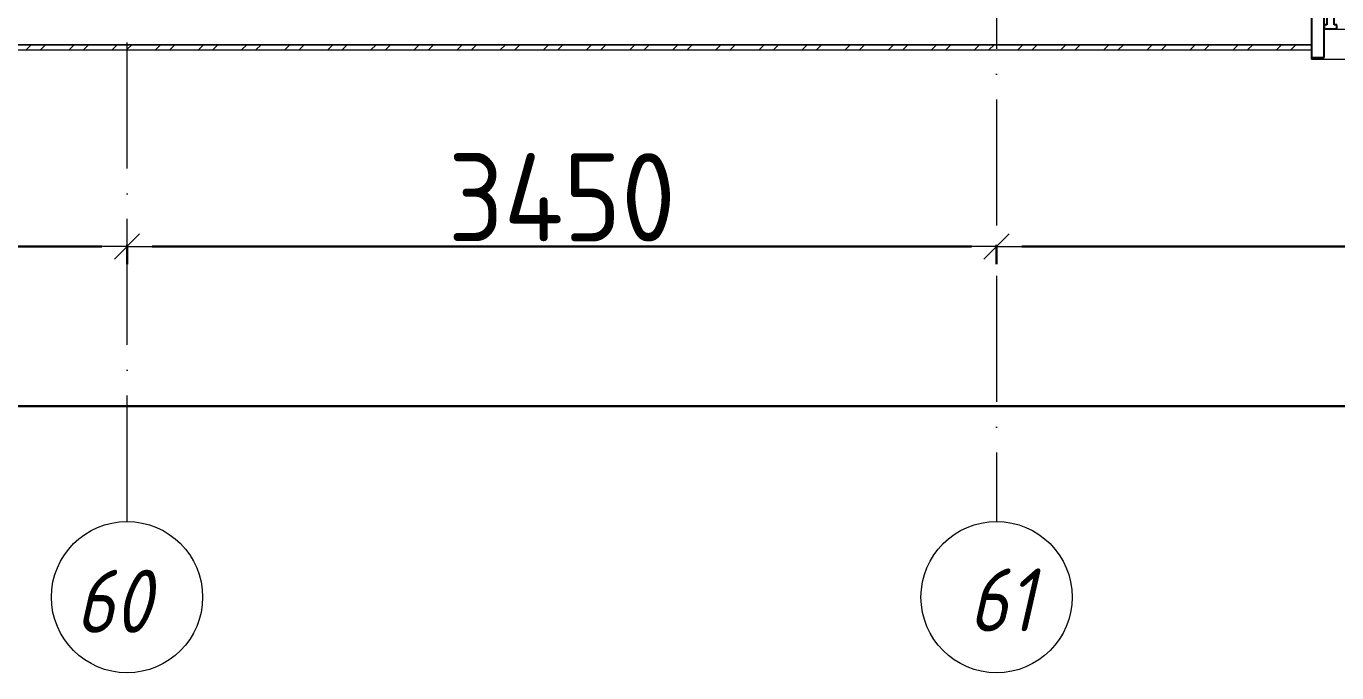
# Model space of a CAD drawing. Header units: millimetres. Extents: x -213536 to 1564669, y -45299 to 942238.
# Drawn here: x 518292 to 523492, y 422415 to 424979 of the extents above; entities that cross this region are included whole.
import ezdxf

# ---------------------------------------------------------------- set-up
doc = ezdxf.new("R2010")
doc.units = ezdxf.units.MM
doc.linetypes.add('50_200_ШТРИХ_1Т_ш5_п1_п1_', pattern=[700, 500, -100, 0, -100])
for name, color, linetype, lineweight in [('0-1', 7, 'Continuous', 5), ('0-2', 7, 'Continuous', 9), ('3) ЖБ 4м', 3, 'Continuous', 30), ('Импосты витража-1', 7, 'Continuous', 25), ('Окна', 7, 'Continuous', 9), ('Оси', 7, 'Continuous', 9), ('Оси-1', 7, 'Continuous', 20), ('Оси-2', 7, '50_200_ШТРИХ_1Т_ш5_п1_п1_', 9), ('Размеры', 7, 'Continuous', 15), ('Стены-1', 7, 'Continuous', 13), ('Штриховка разреза-1', 7, 'Continuous', 9)]:
    doc.layers.add(name, color=color, linetype=linetype, lineweight=lineweight)
doc.layers.get('0-2').off()
doc.styles.add('ISOCPEUR_I_1', font='isocpeui.ttf', dxfattribs={"width": 0.85, "height": 2.5})
doc.styles.add('СПДС', font='isocpeur.ttf', dxfattribs={"width": 0.9})
doc.dimstyles.new('Размера А3', dxfattribs={"dimtxt": 200, "dimasz": 100, "dimexe": 70, "dimexo": 100, "dimgap": 20, "dimtad": 1, "dimdec": 0, "dimrnd": 10, "dimzin": 0, "dimdsep": 46, "dimtxsty": 'СПДС', "dimblk": 'ARROWHEAD_6', "dimcen": 1, "dimclrd": 256, "dimclre": 256, "dimclrt": 256, "dimazin": 0, "dimtfac": 1, "dimtdec": 0, "dimtmove": 2, "dimatfit": 3, "dimfxl": 1, "dimtolj": 1, "dimtzin": 0, "dimarcsym": 0})

# ---------------------------------------------------------------- blocks, each defined once
blk = doc.blocks.new('Ось сетки - Круг_Ø6_00__ISO-2_5_0_9K_-16731441-АИ2_03_План отделки стен 3-го этажа _Часть 2_')
at = {"layer": 'Оси-1'}
blk.add_circle((0, 0), 3, dxfattribs=at)
blk = doc.blocks.new('ARROWHEAD_6')
at = {"color": 0, "linetype": 'Continuous'}
for p, q in [((0, 0), (-1, 0)), ((-0.5, -0.5), (0.5, 0.5))]:
    blk.add_line(p, q, dxfattribs=at)
blk = doc.blocks.new('*D4739')
at = {"layer": 'Defpoints', "color": 0, "transparency": 16777216}
for p in [(516742.1, 424211.7), (518692.1, 424211.7), (518692.1, 424105.6)]:
    blk.add_point(p, dxfattribs=at)
at = {"layer": 'Размеры', "lineweight": -2, "transparency": 16777216}
for p, q in [((516742.1, 424111.7), (516742.1, 424035.6)), ((516842.1, 424105.6), (518592.1, 424105.6)), ((518692.1, 424111.7), (518692.1, 424035.6))]:
    blk.add_line(p, q, dxfattribs=at)
at = {"layer": 'Размеры', "lineweight": -2, "transparency": 16777216, "xscale": 100, "yscale": 100, "zscale": 100, "rotation": 180}
blk.add_blockref('ARROWHEAD_6', (516742.1, 424105.6), dxfattribs=at)
at = {"layer": 'Размеры', "lineweight": -2, "transparency": 16777216, "xscale": 100, "yscale": 100, "zscale": 100}
blk.add_blockref('ARROWHEAD_6', (518692.1, 424105.6), dxfattribs=at)
at = {"layer": 'Размеры', "transparency": 16777216, "insert": (517717.1, 424300.6), "char_height": 350, "width": 2.3, "attachment_point": 5, "style": 'СПДС'}
blk.add_mtext('\\A1;1950', dxfattribs=at)
blk = doc.blocks.new('*D4740')
at = {"layer": 'Defpoints', "color": 0, "transparency": 16777216}
for p in [(518692.1, 424211.7), (522142.1, 424211.7), (522142.1, 424105.6)]:
    blk.add_point(p, dxfattribs=at)
at = {"layer": 'Размеры', "lineweight": -2, "transparency": 16777216}
for p, q in [((518692.1, 424111.7), (518692.1, 424035.6)), ((518792.1, 424105.6), (522042.1, 424105.6)), ((522142.1, 424111.7), (522142.1, 424035.6))]:
    blk.add_line(p, q, dxfattribs=at)
at = {"layer": 'Размеры', "lineweight": -2, "transparency": 16777216, "xscale": 100, "yscale": 100, "zscale": 100, "rotation": 180}
blk.add_blockref('ARROWHEAD_6', (518692.1, 424105.6), dxfattribs=at)
at = {"layer": 'Размеры', "lineweight": -2, "transparency": 16777216, "xscale": 100, "yscale": 100, "zscale": 100}
blk.add_blockref('ARROWHEAD_6', (522142.1, 424105.6), dxfattribs=at)
at = {"layer": 'Размеры', "transparency": 16777216, "insert": (520417.1, 424300.6), "char_height": 350, "width": 2.564, "attachment_point": 5, "style": 'СПДС'}
blk.add_mtext('\\A1;3450', dxfattribs=at)
blk = doc.blocks.new('*D4741')
at = {"layer": 'Defpoints', "color": 0, "transparency": 16777216}
for p in [(522142.1, 424211.7), (526392.1, 424211.7), (526392.1, 424105.6)]:
    blk.add_point(p, dxfattribs=at)
at = {"layer": 'Размеры', "lineweight": -2, "transparency": 16777216}
for p, q in [((522142.1, 424111.7), (522142.1, 424035.6)), ((522242.1, 424105.6), (526292.1, 424105.6)), ((526392.1, 424111.7), (526392.1, 424035.6))]:
    blk.add_line(p, q, dxfattribs=at)
at = {"layer": 'Размеры', "lineweight": -2, "transparency": 16777216, "xscale": 100, "yscale": 100, "zscale": 100, "rotation": 180}
blk.add_blockref('ARROWHEAD_6', (522142.1, 424105.6), dxfattribs=at)
at = {"layer": 'Размеры', "lineweight": -2, "transparency": 16777216, "xscale": 100, "yscale": 100, "zscale": 100}
blk.add_blockref('ARROWHEAD_6', (526392.1, 424105.6), dxfattribs=at)
at = {"layer": 'Размеры', "transparency": 16777216, "insert": (524267.1, 424300.6), "char_height": 350, "width": 2.564, "attachment_point": 5, "style": 'СПДС'}
blk.add_mtext('\\A1;4250', dxfattribs=at)
blk = doc.blocks.new('*D4743')
at = {"layer": 'Defpoints', "color": 0, "transparency": 16777216}
for p in [(430692.1, 423578.1), (534192.1, 423578.1), (534192.1, 423472.1)]:
    blk.add_point(p, dxfattribs=at)
at = {"layer": 'Размеры', "lineweight": -2, "transparency": 16777216}
for p, q in [((430692.1, 423478.1), (430692.1, 423402.1)), ((430792.1, 423472.1), (534092.1, 423472.1)), ((534192.1, 423478.1), (534192.1, 423402.1))]:
    blk.add_line(p, q, dxfattribs=at)
at = {"layer": 'Размеры', "lineweight": -2, "transparency": 16777216, "xscale": 100, "yscale": 100, "zscale": 100, "rotation": 180}
blk.add_blockref('ARROWHEAD_6', (430692.1, 423472.1), dxfattribs=at)
at = {"layer": 'Размеры', "lineweight": -2, "transparency": 16777216, "xscale": 100, "yscale": 100, "zscale": 100}
blk.add_blockref('ARROWHEAD_6', (534192.1, 423472.1), dxfattribs=at)
at = {"layer": 'Размеры', "transparency": 16777216, "insert": (482442.1, 423667.1), "char_height": 350, "width": 3.544, "attachment_point": 5, "style": 'СПДС'}
blk.add_mtext('\\A1;103500', dxfattribs=at)
blk = doc.blocks.new('Прямоугольный импост - Импост структурный с накладкой - 150мм-25647644-АИ2_03_План отделки стен 3-го этажа _Часть 2_')
at = {"layer": 'Импосты витража-1'}
for p, q in [((-25, 0), (-25, 17)), ((-25, 17), (25, 17)), ((-15, 0), (-25, 0)), ((-15, -40), (-15, 0)), ((25, 0), (15, 0)), ((15, 0), (15, -40)), ((25, 17), (25, 0)), ((-25, -150), (-25, -40)), ((-25, -40), (-15, -40)), ((15, -40), (25, -40)), ((25, -40), (25, -150)), ((25, -150), (-25, -150))]:
    blk.add_line(p, q, dxfattribs=at)
blk = doc.blocks.new('Прямоугольный импост - Откос НВФ_50х280 мм-25993838-АИ2_03_План отделки стен 3-го этажа _Часть 2_')
at = {"layer": 'Импосты витража-1'}
for p, q in [((0, 130), (-50, 130)), ((-50, 130), (-50, -150)), ((0, -144), (0, 130)), ((-50, -150), (0, -150))]:
    blk.add_line(p, q, dxfattribs=at)
blk = doc.blocks.new('Отлив_СКБ - Отлив витража_120_НВФ-31885687-АИ2_03_План отделки стен 3-го этажа _Часть 2_')
at = {"layer": 'Окна'}
for p, q in [((1750, -2), (50, -2)), ((0, -120), (0, -113)), ((0, -120), (1800, -120)), ((1800, -113), (1800, -120))]:
    blk.add_line(p, q, dxfattribs=at)
blk = doc.blocks.new('0125-Р-ОО-Ш2-АР-о_23_10_2024_rvt-1-АИ2_03_План отделки стен 3-го этажа _Часть 2_')
at = {"layer": 'Штриховка разреза-1'}
h = blk.add_hatch(dxfattribs=at)
h.set_pattern_fill('FP_80', color=256, style=0, pattern_type=2)
h.set_pattern_definition([(45, (0, 0), (-85.53659, 85.53659), []), (45, (57.02, 0), (-85.53659, 85.53659), [])])
h.paths.add_polyline_path([(103830, -350), (103830, -330), (94500, -330), (94500, -350), (103120.9, -350)], flags=0)
h.paths.add_polyline_path([(92700, -350), (92700, -330), (84750, -330), (84750, -350), (91937, -350)], flags=0)
h.paths.add_polyline_path([(83549.1, -350), (83750, -350), (83750, -330), (82550, -330), (82550, -350), (82617.1, -350)], flags=0)
h.paths.add_polyline_path([(80750, -350), (80750, -330), (79551, -330), (79551, -350), (79821.1, -350)], flags=0)
h.paths.add_polyline_path([(77025.1, -350), (77750, -350), (77750, -330), (76550, -330), (76550, -350)], flags=0)
h.paths.add_polyline_path([(74235, -350), (74750, -350), (74750, -330), (74235, -330)], flags=0)
at = {"layer": 'Стены-1'}
for p, q in [((92700, -330), (92700, -106)), ((84750, -330), (92700, -330)), ((92700, -330), (84750, -330)), ((84750, -350), (92700, -350)), ((92700, -350), (92700, -330))]:
    blk.add_line(p, q, dxfattribs=at)
at = {"layer": '0-2', "rotation": 180}
blk.add_blockref('Прямоугольный импост - Откос НВФ_50х280 мм-25993838-АИ2_03_План отделки стен 3-го этажа _Часть 2_', (92700, -250), dxfattribs=at)
at = {"layer": '0-2', "extrusion": (0, 0, -1), "rotation": 180}
blk.add_blockref('Прямоугольный импост - Импост структурный с накладкой - 150мм-25647644-АИ2_03_План отделки стен 3-го этажа _Часть 2_', (-92775, -250), dxfattribs=at)
at = {"layer": '0-2'}
blk.add_blockref('Отлив_СКБ - Отлив витража_120_НВФ-31885687-АИ2_03_План отделки стен 3-го этажа _Часть 2_', (92700, -267), dxfattribs=at)
blk = doc.blocks.new('3этНиз')
at = {"layer": '0-1'}
blk.add_blockref('0125-Р-ОО-Ш2-АР-о_23_10_2024_rvt-1-АИ2_03_План отделки стен 3-го этажа _Часть 2_', (430692.1, 425235.4), dxfattribs=at)
blk = doc.blocks.new('Ось 3 этаж')
at = {"layer": 'Оси-2'}
for p, q in [((518692.1, 423014.8), (518692.1, 477896.8)), ((522142.1, 477896.8), (522142.1, 423014.8))]:
    blk.add_line(p, q, dxfattribs=at)
at = {"layer": 'Оси-1', "xscale": 99.99999999999993, "yscale": 99.99999999999993, "zscale": 99.99999999999993}
blk.add_blockref('Ось сетки - Круг_Ø6_00__ISO-2_5_0_9K_-16731441-АИ2_03_План отделки стен 3-го этажа _Часть 2_', (518692.1, 422714.8), dxfattribs=at)
at = {"layer": 'Оси-1', "xscale": 99.99999999999993, "yscale": 99.99999999999993, "zscale": 99.99999999999993, "rotation": 180}
blk.add_blockref('Ось сетки - Круг_Ø6_00__ISO-2_5_0_9K_-16731441-АИ2_03_План отделки стен 3-го этажа _Часть 2_', (522142.1, 422714.8), dxfattribs=at)
at = {"layer": 'Оси', "char_height": 250, "attachment_point": 1, "style": 'ISOCPEUR_I_1'}
for s, insert, width in [('60', (518487.2, 422823.5), 404.05), ('61', (522031.6, 422828.7), 346.329)]:
    blk.add_mtext(s, dxfattribs=dict(at, insert=insert, width=width))
at = {"layer": 'Размеры'}
for base, p1, p2, picture, middle in [((518692.1, 424105.6), (516742.1, 424211.7), (518692.1, 424211.7), '*D4739', (517717.1, 424300.6)), ((522142.1, 424105.6), (518692.1, 424211.7), (522142.1, 424211.7), '*D4740', (520417.1, 424300.6)), ((526392.1, 424105.6), (522142.1, 424211.7), (526392.1, 424211.7), '*D4741', (524267.1, 424300.6)), ((534192.1, 423472.1), (430692.1, 423578.1), (534192.1, 423578.1), '*D4743', (482442.1, 423667.1))]:
    dim = blk.add_linear_dim(base=base, p1=p1, p2=p2, dimstyle='Размера А3', override={"dimtxt": 350}, dxfattribs=at)
    dim.commit()
    dim.dimension.update_dxf_attribs({"geometry": picture, "text_midpoint": middle})

msp = doc.modelspace()

# ---------------------------------------------------------------- block references
at = {"color": 5, "lineweight": 30}
msp.add_blockref('Ось 3 этаж', (0, 0), dxfattribs=at)
at = {"layer": '3) ЖБ 4м'}
msp.add_blockref('3этНиз', (0, 0), dxfattribs=at)

doc.saveas('drawing.dxf')
